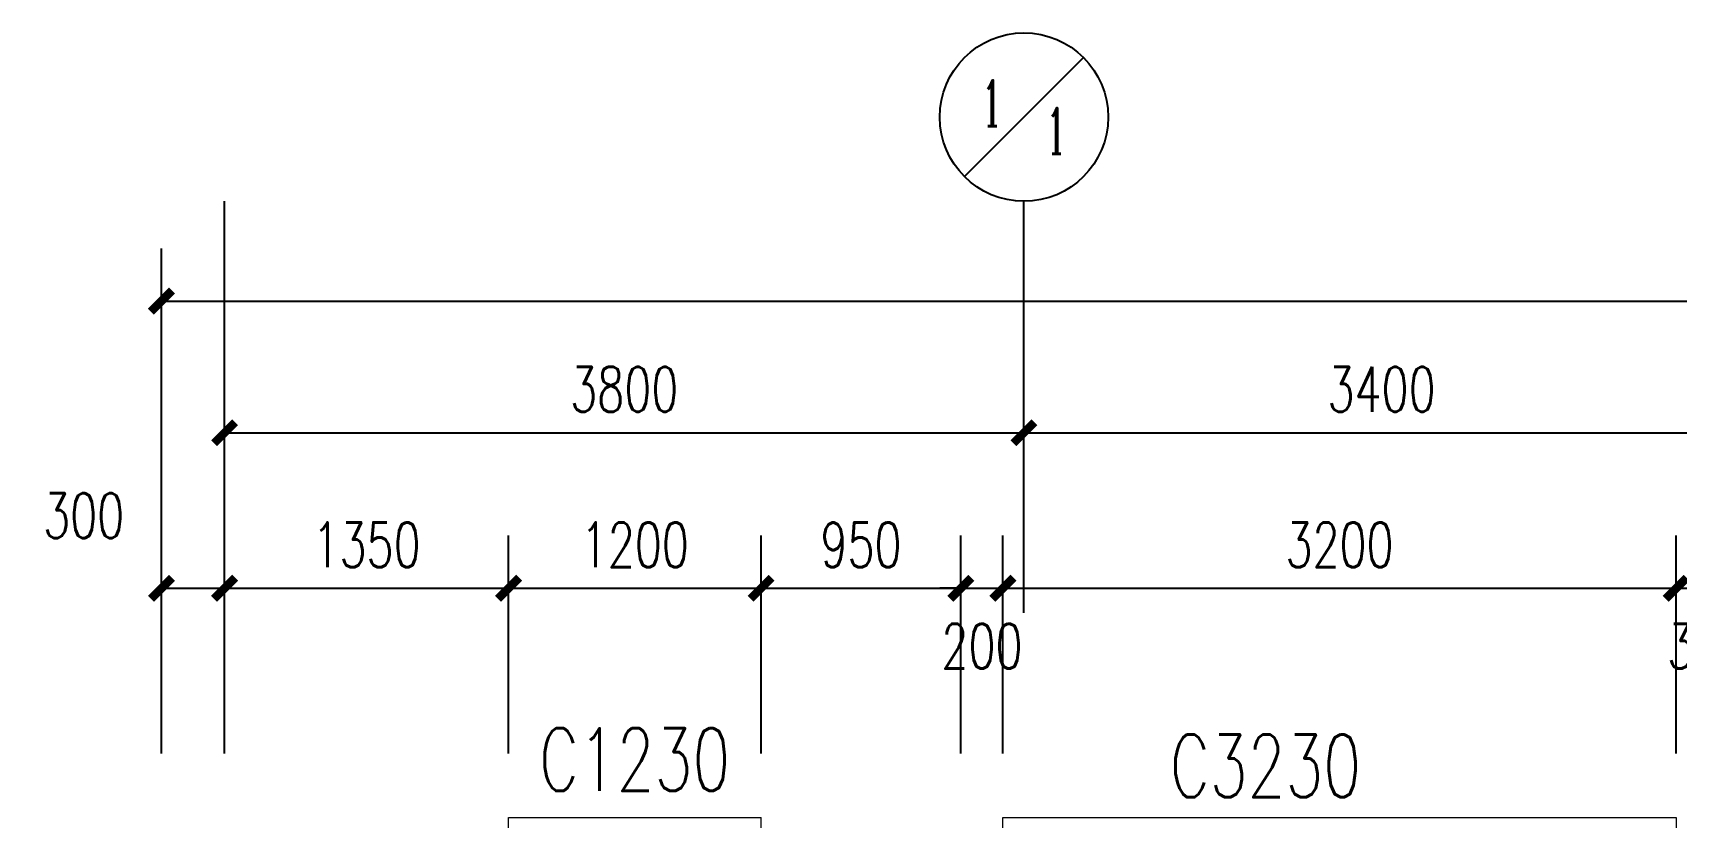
# Model space of a CAD drawing. Header units: millimetres. Extents: x 164760 to 3716174, y -1766400 to 11969.
# Drawn here: x 3483105 to 3490917, y -1697569 to -1693844 of the extents above; entities that cross this region are included whole.
import ezdxf
from ezdxf.enums import TextEntityAlignment as Align

# ---------------------------------------------------------------- set-up
doc = ezdxf.new("R2010")
doc.units = ezdxf.units.MM
doc.header["$LTSCALE"] = 1000
doc.layers.get('0').update_dxf_attribs({"color": 253, "linetype": 'CONTINUOUS'})
doc.layers.get('Defpoints').update_dxf_attribs({"color": 250, "linetype": 'CONTINUOUS', "lineweight": 0})
for name, color, linetype in [('AXIS', 253, 'CONTINUOUS'), ('AXIS_TEXT', 253, 'CONTINUOUS'), ('PUB_DIM', 253, 'CONTINUOUS'), ('WINDOW_TEXT', 253, 'CONTINUOUS')]:
    doc.layers.add(name, color=color, linetype=linetype)
doc.layers.add('WINDOW', color=253, linetype='CONTINUOUS', lineweight=0)
doc.styles.add('_TCH_AXIS', font='COMPLEX', dxfattribs={"bigfont": 'GBCBIG'})
doc.styles.add('_TCH_DIM_T3', font='SIMPLEX', dxfattribs={"width": 0.705882, "bigfont": 'GBCBIG'})
doc.styles.add('_TCH_WINDOW', font='SIMPLEX', dxfattribs={"bigfont": 'GBCBIG'})
doc.dimstyles.new('_TCH_ARCH&&100', dxfattribs={"dimtxt": 212.5, "dimasz": 100, "dimexe": 250, "dimexo": 300, "dimgap": 100, "dimtad": 1, "dimdec": 0, "dimzin": 0, "dimdsep": 46, "dimtxsty": '_TCH_DIM_T3', "dimblk": 'ARCHTICK', "dimcen": 0.09, "dimclrt": 7, "dimazin": 2, "dimtfac": 1, "dimtdec": 0, "dimtix": 1, "dimtmove": 2, "dimatfit": 3, "dimtolj": 1, "dimtzin": 0, "dimarcsym": 0})

# ---------------------------------------------------------------- blocks, each defined once
blk = doc.blocks.new('_ArchTick')
at = {"color": 2, "linetype": 'ByBlock', "const_width": 0.4}
blk.add_lwpolyline([(-0.5, -0.5), (0.5, 0.5)], dxfattribs=at)
blk = doc.blocks.new('*D467')
at = {"layer": 'Defpoints', "color": 0, "transparency": 16777216}
for p in [(3484016.8, -1696481.7), (3483716.8, -1697566.7), (3484016.8, -1697566.7)]:
    blk.add_point(p, dxfattribs=at)
at = {"layer": 'PUB_DIM', "color": 0, "lineweight": -2, "transparency": 16777216}
for p, q in [((3483716.8, -1697266.7), (3483716.8, -1696231.7)), ((3484016.8, -1697266.7), (3484016.8, -1696231.7)), ((3483716.8, -1696481.7), (3484016.8, -1696481.7))]:
    blk.add_line(p, q, dxfattribs=at)
at = {"layer": 'PUB_DIM', "color": 0, "lineweight": -2, "transparency": 16777216, "xscale": 100, "yscale": 100, "zscale": 100, "rotation": 180}
blk.add_blockref('_ArchTick', (3483716.8, -1696481.7), dxfattribs=at)
at = {"layer": 'PUB_DIM', "color": 0, "lineweight": -2, "transparency": 16777216, "xscale": 100, "yscale": 100, "zscale": 100}
blk.add_blockref('_ArchTick', (3484016.8, -1696481.7), dxfattribs=at)
at = {"layer": 'PUB_DIM', "color": 7, "transparency": 16777216, "insert": (3483346.8, -1696136.7), "char_height": 212.5, "attachment_point": 5, "style": '_TCH_DIM_T3'}
blk.add_mtext('\\A1;300', dxfattribs=at)
blk = doc.blocks.new('*D468')
at = {"layer": 'Defpoints', "color": 0, "transparency": 16777216}
for p in [(3485366.8, -1696481.7), (3484016.8, -1697566.7), (3485366.8, -1697566.7)]:
    blk.add_point(p, dxfattribs=at)
at = {"layer": 'PUB_DIM', "color": 0, "lineweight": -2, "transparency": 16777216}
for p, q in [((3484016.8, -1697266.7), (3484016.8, -1696231.7)), ((3485366.8, -1697266.7), (3485366.8, -1696231.7)), ((3484016.8, -1696481.7), (3485366.8, -1696481.7))]:
    blk.add_line(p, q, dxfattribs=at)
at = {"layer": 'PUB_DIM', "color": 0, "lineweight": -2, "transparency": 16777216, "xscale": 100, "yscale": 100, "zscale": 100, "rotation": 180}
blk.add_blockref('_ArchTick', (3484016.8, -1696481.7), dxfattribs=at)
at = {"layer": 'PUB_DIM', "color": 0, "lineweight": -2, "transparency": 16777216, "xscale": 100, "yscale": 100, "zscale": 100}
blk.add_blockref('_ArchTick', (3485366.8, -1696481.7), dxfattribs=at)
at = {"layer": 'PUB_DIM', "color": 7, "transparency": 16777216, "insert": (3484691.8, -1696275.4), "char_height": 212.5, "attachment_point": 5, "style": '_TCH_DIM_T3'}
blk.add_mtext('\\A1;1350', dxfattribs=at)
blk = doc.blocks.new('*D469')
at = {"layer": 'Defpoints', "color": 0, "transparency": 16777216}
for p in [(3486566.8, -1696481.7), (3485366.8, -1697566.7), (3486566.8, -1697566.7)]:
    blk.add_point(p, dxfattribs=at)
at = {"layer": 'PUB_DIM', "color": 0, "lineweight": -2, "transparency": 16777216}
for p, q in [((3485366.8, -1697266.7), (3485366.8, -1696231.7)), ((3486566.8, -1697266.7), (3486566.8, -1696231.7)), ((3485366.8, -1696481.7), (3486566.8, -1696481.7))]:
    blk.add_line(p, q, dxfattribs=at)
at = {"layer": 'PUB_DIM', "color": 0, "lineweight": -2, "transparency": 16777216, "xscale": 100, "yscale": 100, "zscale": 100, "rotation": 180}
blk.add_blockref('_ArchTick', (3485366.8, -1696481.7), dxfattribs=at)
at = {"layer": 'PUB_DIM', "color": 0, "lineweight": -2, "transparency": 16777216, "xscale": 100, "yscale": 100, "zscale": 100}
blk.add_blockref('_ArchTick', (3486566.8, -1696481.7), dxfattribs=at)
at = {"layer": 'PUB_DIM', "color": 7, "transparency": 16777216, "insert": (3485966.8, -1696275.4), "char_height": 212.5, "attachment_point": 5, "style": '_TCH_DIM_T3'}
blk.add_mtext('\\A1;1200', dxfattribs=at)
blk = doc.blocks.new('*D470')
at = {"layer": 'Defpoints', "color": 0, "transparency": 16777216}
for p in [(3487516.8, -1696481.7), (3486566.8, -1697566.7), (3487516.8, -1697566.7)]:
    blk.add_point(p, dxfattribs=at)
at = {"layer": 'PUB_DIM', "color": 0, "lineweight": -2, "transparency": 16777216}
for p, q in [((3486566.8, -1697266.7), (3486566.8, -1696231.7)), ((3487516.8, -1697266.7), (3487516.8, -1696231.7)), ((3486566.8, -1696481.7), (3487516.8, -1696481.7))]:
    blk.add_line(p, q, dxfattribs=at)
at = {"layer": 'PUB_DIM', "color": 0, "lineweight": -2, "transparency": 16777216, "xscale": 100, "yscale": 100, "zscale": 100, "rotation": 180}
blk.add_blockref('_ArchTick', (3486566.8, -1696481.7), dxfattribs=at)
at = {"layer": 'PUB_DIM', "color": 0, "lineweight": -2, "transparency": 16777216, "xscale": 100, "yscale": 100, "zscale": 100}
blk.add_blockref('_ArchTick', (3487516.8, -1696481.7), dxfattribs=at)
at = {"layer": 'PUB_DIM', "color": 7, "transparency": 16777216, "insert": (3487041.8, -1696275.4), "char_height": 212.5, "attachment_point": 5, "style": '_TCH_DIM_T3'}
blk.add_mtext('\\A1;950', dxfattribs=at)
blk = doc.blocks.new('*D471')
at = {"layer": 'Defpoints', "color": 0, "transparency": 16777216}
for p in [(3487716.8, -1696481.7), (3487516.8, -1697566.7), (3487716.8, -1697566.7)]:
    blk.add_point(p, dxfattribs=at)
at = {"layer": 'PUB_DIM', "color": 0, "lineweight": -2, "transparency": 16777216}
for p, q in [((3487516.8, -1697266.7), (3487516.8, -1696231.7)), ((3487716.8, -1697266.7), (3487716.8, -1696231.7)), ((3487516.8, -1696481.7), (3487416.8, -1696481.7)), ((3487516.8, -1696481.7), (3487716.8, -1696481.7)), ((3487716.8, -1696481.7), (3487816.8, -1696481.7))]:
    blk.add_line(p, q, dxfattribs=at)
at = {"layer": 'PUB_DIM', "color": 0, "lineweight": -2, "transparency": 16777216, "xscale": 100, "yscale": 100, "zscale": 100}
blk.add_blockref('_ArchTick', (3487516.8, -1696481.7), dxfattribs=at)
at = {"layer": 'PUB_DIM', "color": 0, "lineweight": -2, "transparency": 16777216, "xscale": 100, "yscale": 100, "zscale": 100, "rotation": 180}
blk.add_blockref('_ArchTick', (3487716.8, -1696481.7), dxfattribs=at)
at = {"layer": 'PUB_DIM', "color": 7, "transparency": 16777216, "insert": (3487616.8, -1696756.7), "char_height": 212.5, "attachment_point": 5, "style": '_TCH_DIM_T3'}
blk.add_mtext('\\A1;200', dxfattribs=at)
blk = doc.blocks.new('*D472')
at = {"layer": 'Defpoints', "color": 0, "transparency": 16777216}
for p in [(3490916.8, -1696481.7), (3487716.8, -1697566.7), (3490916.8, -1697566.7)]:
    blk.add_point(p, dxfattribs=at)
at = {"layer": 'PUB_DIM', "color": 0, "lineweight": -2, "transparency": 16777216}
for p, q in [((3487716.8, -1697266.7), (3487716.8, -1696231.7)), ((3490916.8, -1697266.7), (3490916.8, -1696231.7)), ((3487716.8, -1696481.7), (3490916.8, -1696481.7))]:
    blk.add_line(p, q, dxfattribs=at)
at = {"layer": 'PUB_DIM', "color": 0, "lineweight": -2, "transparency": 16777216, "xscale": 100, "yscale": 100, "zscale": 100, "rotation": 180}
blk.add_blockref('_ArchTick', (3487716.8, -1696481.7), dxfattribs=at)
at = {"layer": 'PUB_DIM', "color": 0, "lineweight": -2, "transparency": 16777216, "xscale": 100, "yscale": 100, "zscale": 100}
blk.add_blockref('_ArchTick', (3490916.8, -1696481.7), dxfattribs=at)
at = {"layer": 'PUB_DIM', "color": 7, "transparency": 16777216, "insert": (3489316.8, -1696275.4), "char_height": 212.5, "attachment_point": 5, "style": '_TCH_DIM_T3'}
blk.add_mtext('\\A1;3200', dxfattribs=at)
blk = doc.blocks.new('*D473')
at = {"layer": 'Defpoints', "color": 0, "transparency": 16777216}
for p in [(3491216.8, -1696481.7), (3490916.8, -1697566.7), (3491216.8, -1697566.7)]:
    blk.add_point(p, dxfattribs=at)
at = {"layer": 'PUB_DIM', "color": 0, "lineweight": -2, "transparency": 16777216}
for p, q in [((3490916.8, -1697266.7), (3490916.8, -1696231.7)), ((3491216.8, -1697266.7), (3491216.8, -1696231.7)), ((3490916.8, -1696481.7), (3491216.8, -1696481.7))]:
    blk.add_line(p, q, dxfattribs=at)
at = {"layer": 'PUB_DIM', "color": 0, "lineweight": -2, "transparency": 16777216, "xscale": 100, "yscale": 100, "zscale": 100, "rotation": 180}
blk.add_blockref('_ArchTick', (3490916.8, -1696481.7), dxfattribs=at)
at = {"layer": 'PUB_DIM', "color": 0, "lineweight": -2, "transparency": 16777216, "xscale": 100, "yscale": 100, "zscale": 100}
blk.add_blockref('_ArchTick', (3491216.8, -1696481.7), dxfattribs=at)
at = {"layer": 'PUB_DIM', "color": 7, "transparency": 16777216, "insert": (3491066.8, -1696756.7), "char_height": 212.5, "attachment_point": 5, "style": '_TCH_DIM_T3'}
blk.add_mtext('\\A1;300', dxfattribs=at)
blk = doc.blocks.new('*D518')
at = {"layer": 'AXIS', "color": 0, "lineweight": -2, "transparency": 16777216}
for p, q in [((3487816.8, -1696598.2), (3487816.8, -1695492.8)), ((3491216.8, -1696598.2), (3491216.8, -1695492.8)), ((3487816.8, -1695742.8), (3491216.8, -1695742.8))]:
    blk.add_line(p, q, dxfattribs=at)
at = {"layer": 'Defpoints', "color": 0, "transparency": 16777216}
for p in [(3491216.8, -1695742.8), (3487816.8, -1696898.2), (3491216.8, -1696898.2)]:
    blk.add_point(p, dxfattribs=at)
at = {"layer": 'AXIS', "color": 0, "lineweight": -2, "transparency": 16777216, "xscale": 100, "yscale": 100, "zscale": 100, "rotation": 180}
blk.add_blockref('_ArchTick', (3487816.8, -1695742.8), dxfattribs=at)
at = {"layer": 'AXIS', "color": 0, "lineweight": -2, "transparency": 16777216, "xscale": 100, "yscale": 100, "zscale": 100}
blk.add_blockref('_ArchTick', (3491216.8, -1695742.8), dxfattribs=at)
at = {"layer": 'AXIS', "color": 7, "transparency": 16777216, "insert": (3489516.8, -1695536.6), "char_height": 212.5, "attachment_point": 5, "style": '_TCH_DIM_T3'}
blk.add_mtext('\\A1;3400', dxfattribs=at)
blk = doc.blocks.new('*D519')
at = {"layer": 'AXIS', "color": 0, "lineweight": -2, "transparency": 16777216}
for p, q in [((3484016.8, -1696598.2), (3484016.8, -1695492.8)), ((3487816.8, -1696598.2), (3487816.8, -1695492.8)), ((3484016.8, -1695742.8), (3487816.8, -1695742.8))]:
    blk.add_line(p, q, dxfattribs=at)
at = {"layer": 'Defpoints', "color": 0, "transparency": 16777216}
for p in [(3487816.8, -1695742.8), (3484016.8, -1696898.2), (3487816.8, -1696898.2)]:
    blk.add_point(p, dxfattribs=at)
at = {"layer": 'AXIS', "color": 0, "lineweight": -2, "transparency": 16777216, "xscale": 100, "yscale": 100, "zscale": 100, "rotation": 180}
blk.add_blockref('_ArchTick', (3484016.8, -1695742.8), dxfattribs=at)
at = {"layer": 'AXIS', "color": 0, "lineweight": -2, "transparency": 16777216, "xscale": 100, "yscale": 100, "zscale": 100}
blk.add_blockref('_ArchTick', (3487816.8, -1695742.8), dxfattribs=at)
at = {"layer": 'AXIS', "color": 7, "transparency": 16777216, "insert": (3485916.8, -1695536.6), "char_height": 212.5, "attachment_point": 5, "style": '_TCH_DIM_T3'}
blk.add_mtext('\\A1;3800', dxfattribs=at)
blk = doc.blocks.new('*D590')
at = {"layer": 'AXIS', "color": 0, "lineweight": -2, "transparency": 16777216}
for p, q in [((3483716.8, -1696637.6), (3483716.8, -1694867.8)), ((3577916.8, -1696637.6), (3577916.8, -1694867.8)), ((3483716.8, -1695117.8), (3577916.8, -1695117.8))]:
    blk.add_line(p, q, dxfattribs=at)
at = {"layer": 'Defpoints', "color": 0, "transparency": 16777216}
for p in [(3577916.8, -1695117.8), (3483716.8, -1696937.6), (3577916.8, -1696937.6)]:
    blk.add_point(p, dxfattribs=at)
at = {"layer": 'AXIS', "color": 0, "lineweight": -2, "transparency": 16777216, "xscale": 100, "yscale": 100, "zscale": 100, "rotation": 180}
blk.add_blockref('_ArchTick', (3483716.8, -1695117.8), dxfattribs=at)
at = {"layer": 'AXIS', "color": 0, "lineweight": -2, "transparency": 16777216, "xscale": 100, "yscale": 100, "zscale": 100}
blk.add_blockref('_ArchTick', (3577916.8, -1695117.8), dxfattribs=at)
at = {"layer": 'AXIS', "color": 7, "transparency": 16777216, "insert": (3530816.8, -1694911.5), "char_height": 212.5, "attachment_point": 5, "style": '_TCH_DIM_T3'}
blk.add_mtext('\\A1;94200', dxfattribs=at)
blk = doc.blocks.new('$TCHSYS$WIN2D')
for p, q in [((-0.5, 0.5), (0.5, 0.5)), ((-0.5, 0.5), (-0.5, -0.5)), ((0.5, 0.5), (0.5, -0.5)), ((0.5, 0.1667), (-0.5, 0.1667)), ((0.5, -0.1667), (-0.5, -0.1667)), ((-0.5, -0.5), (0.5, -0.5))]:
    blk.add_line(p, q)
blk = doc.blocks.new('$WINLIB2D$00000004')
for p, q in [((-0.5, 0.5), (0.5, 0.5)), ((-0.5, 0.5), (-0.5, -0.5)), ((0.5, -0.5), (0.5, 0.5)), ((-0.5, 0.2406), (0.5, 0.2406)), ((-0.5, -0.5), (0.5, -0.5))]:
    blk.add_line(p, q)

msp = doc.modelspace()

# ---------------------------------------------------------------- linework, layer by layer
at = {"layer": 'AXIS'}
for p, q in [((3487534, -1694526.5), (3488099.7, -1693960.8)), ((3484016.8, -1696240.8), (3484016.8, -1694643.6)), ((3487816.8, -1696240.8), (3487816.8, -1694643.6))]:
    msp.add_line(p, q, dxfattribs=at)
msp.add_circle((3487816.8, -1694243.6), 400, dxfattribs=at)

# ---------------------------------------------------------------- block references
at = {"layer": 'WINDOW'}
ref = msp.add_blockref('$TCHSYS$WIN2D', (3485966.8, -1697685.6), dxfattribs=dict(at, xscale=1200, yscale=-230, zscale=1200))
ref.add_attrib('A', 'C1230', (3485511.8, -1697444.3), dxfattribs={"layer": 'WINDOW_TEXT', "height": 297.5, "style": '_TCH_WINDOW', "width": 0.705882})
ref = msp.add_blockref('$WINLIB2D$00000004', (3489316.8, -1697735.6), dxfattribs=dict(at, xscale=3200, yscale=-330, zscale=3200))
ref.add_attrib('A', 'C3230', (3488510.7, -1697474.3), dxfattribs={"layer": 'WINDOW_TEXT', "height": 297.5, "style": '_TCH_WINDOW', "width": 0.705882})

# ---------------------------------------------------------------- texts
at = {"layer": 'AXIS_TEXT', "color": 7, "style": '_TCH_AXIS'}
for p, p2 in [((3487617.6, -1694287.3), (3487711.3, -1694287.3)), ((3487922.4, -1694418.5), (3488016.1, -1694418.5))]:
    msp.add_text('1', height=218.6, dxfattribs=at).set_placement(p, p2, align=Align.FIT)

# ---------------------------------------------------------------- dimensions: what is measured, and where the dimension line sits
at = {"layer": 'AXIS'}
for p1, p2, distance, picture, middle in [((3483716.8, -1696937.6), (3577916.8, -1696937.6), 1819.8, '*D590', (3530816.8, -1694911.5)), ((3484016.8, -1696898.2), (3487816.8, -1696898.2), 1155.3, '*D519', (3485916.8, -1695536.6)), ((3487816.8, -1696898.2), (3491216.8, -1696898.2), 1155.3, '*D518', (3489516.8, -1695536.6))]:
    dim = msp.add_aligned_dim(p1=p1, p2=p2, distance=distance, dimstyle='_TCH_ARCH&&100', dxfattribs=at)
    dim.commit()
    dim.dimension.update_dxf_attribs({"geometry": picture, "text_midpoint": middle})
at = {"layer": 'PUB_DIM'}
for base, p1, p2, picture, middle in [((3484016.8, -1696481.7), (3483716.8, -1697566.7), (3484016.8, -1697566.7), '*D467', (3483346.8, -1696136.7)), ((3487716.8, -1696481.7), (3487516.8, -1697566.7), (3487716.8, -1697566.7), '*D471', (3487616.8, -1696756.7)), ((3491216.8, -1696481.7), (3490916.8, -1697566.7), (3491216.8, -1697566.7), '*D473', (3491066.8, -1696756.7))]:
    dim = msp.add_linear_dim(base=base, p1=p1, p2=p2, angle=0, dimstyle='_TCH_ARCH&&100', dxfattribs=at)
    dim.commit()
    dim.dimension.update_dxf_attribs({"geometry": picture, "text_midpoint": middle, "dimtype": 129})
for p1, p2, picture, middle in [((3484016.8, -1697566.7), (3485366.8, -1697566.7), '*D468', (3484691.8, -1696275.4)), ((3485366.8, -1697566.7), (3486566.8, -1697566.7), '*D469', (3485966.8, -1696275.4)), ((3486566.8, -1697566.7), (3487516.8, -1697566.7), '*D470', (3487041.8, -1696275.4)), ((3487716.8, -1697566.7), (3490916.8, -1697566.7), '*D472', (3489316.8, -1696275.4))]:
    dim = msp.add_aligned_dim(p1=p1, p2=p2, distance=1085, dimstyle='_TCH_ARCH&&100', dxfattribs=at)
    dim.commit()
    dim.dimension.update_dxf_attribs({"geometry": picture, "text_midpoint": middle})

doc.saveas('drawing.dxf')
